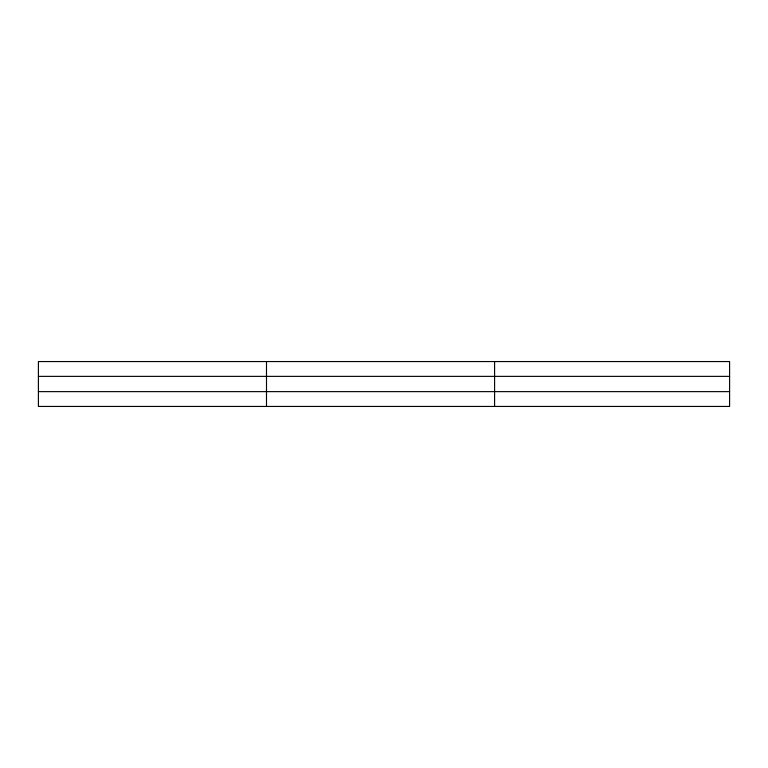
<?xml version="1.0" encoding="UTF-8"?>
<svg xmlns="http://www.w3.org/2000/svg" width="768" height="768" viewBox="0 0 768 768"><rect width="100%" height="100%" fill="white"/><g stroke="black" fill="none" stroke-linecap="round" stroke-linejoin="round"><path stroke-width="1.15" d="M266.496 361.555L266.496 406.445M494.592 361.555L494.592 406.445M729.6 376.368L729.6 361.555L38.4 361.555L38.4 406.445L729.6 406.445L729.6 376.368L38.4 376.368M38.4 391.632L729.6 391.632"/></g></svg>
